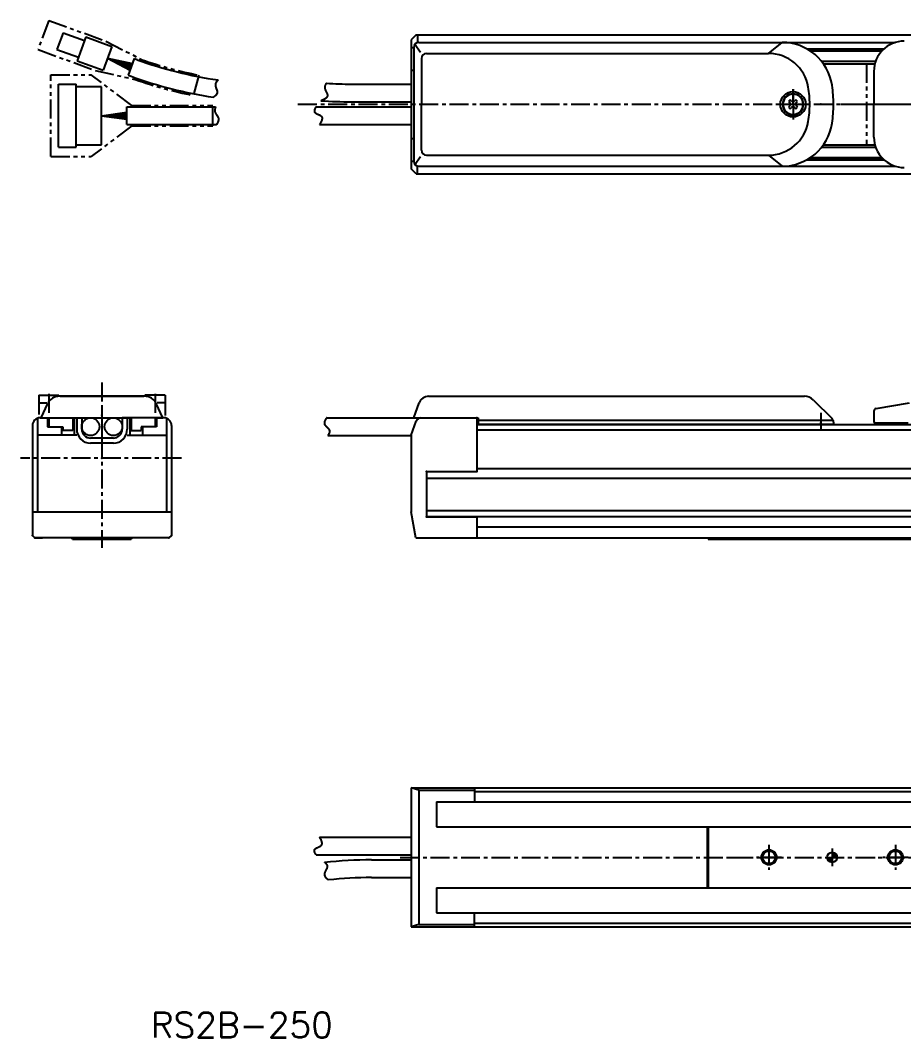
# Model space of a CAD drawing. Extents: x -716 to -36, y 103 to 505.
# Drawn here: x -715.6 to -366.3, y 102.6 to 505 of the extents above; entities that cross this region are included whole.
import ezdxf

# ---------------------------------------------------------------- set-up
doc = ezdxf.new("R2010")
doc.units = 0
doc.linetypes.add('CENTER', pattern=[12, 7.5, -1.5, 1.5, -1.5])
doc.linetypes.add('PHANTOM', pattern=[15, 7.5, -1.5, 1.5, -1.5, 1.5, -1.5])
doc.layers.get('0').update_dxf_attribs({"linetype": 'CONTINUOUS'})
doc.layers.add('CENTER', color=1, linetype='CENTER')
doc.styles.get("Standard").update_dxf_attribs({"font": 'txt', "bigfont": 'EXTFONT'})

# ---------------------------------------------------------------- blocks, each defined once
blk = doc.blocks.new('*X9')
at = {"color": 0, "linetype": 'CENTER'}
for p, q in [((-396.51, 173.81), (-396.36, 173.96)), ((-396.45, 173.43), (-395.91, 173.96)), ((-396.33, 173.1), (-395.47, 173.96)), ((-396.16, 172.82), (-395.02, 173.96)), ((-395.96, 172.58), (-394.57, 173.96)), ((-395.72, 172.37), (-394.52, 173.57)), ((-395.45, 172.19), (-394.52, 173.12)), ((-394.52, 175.81), (-394.37, 175.96)), ((-394.52, 175.36), (-393.99, 175.89)), ((-394.52, 174.91), (-393.66, 175.77)), ((-394.52, 174.46), (-393.38, 175.6)), ((-394.52, 174.02), (-393.13, 175.4)), ((-394.13, 173.96), (-392.92, 175.17)), ((-393.68, 173.96), (-392.75, 174.89)), ((-393.23, 173.96), (-392.62, 174.58)), ((-392.78, 173.96), (-392.53, 174.21)), ((-395.13, 172.06), (-394.52, 172.68)), ((-394.77, 171.98), (-394.52, 172.23))]:
    blk.add_line(p, q, dxfattribs=at)

msp = doc.modelspace()

# ---------------------------------------------------------------- linework, layer by layer
at = {"color": 3, "linetype": 'PHANTOM'}
for p, q in [((-704.37, 504.99), (-708.58, 493.41)), ((-704.37, 504.99), (-681.82, 496.78)), ((-681.82, 496.78), (-667.47, 489.43)), ((-708.58, 493.41), (-686.03, 485.21)), ((-381.02, 487.79), (-381.02, 455.79)), ((-703.52, 451.13), (-703.52, 483.45)), ((-703.52, 483.45), (-687.52, 483.45)), ((-671.52, 471.25), (-687.52, 483.45)), ((-686.03, 485.21), (-670.31, 481.61)), ((-644.99, 483.34), (-647.17, 475.31)), ((-671.52, 471.25), (-639.52, 471.25)), ((-639.52, 463.33), (-639.52, 471.25)), ((-671.52, 463.33), (-687.52, 451.13)), ((-671.52, 463.33), (-639.52, 463.33)), ((-703.52, 451.13), (-687.52, 451.13))]:
    msp.add_line(p, q, dxfattribs=at)
at = {"color": 7, "linetype": 'CONTINUOUS'}
for p, q in [((-698.7, 500.1), (-701.1, 493.52)), ((-698.7, 500.1), (-690.25, 497.02)), ((-559.02, 499.29), (-561.02, 497.29)), ((-559.02, 499.29), (-528.02, 499.29)), ((-558.54, 499.29), (-558.54, 496.49)), ((-531.02, 499.29), (-54.02, 499.29)), ((-689.73, 498.43), (-693.15, 489.03)), ((-689.73, 498.43), (-679.4, 494.67)), ((-561.02, 497.29), (-561.02, 446.29)), ((-559.53, 495.59), (-557.29, 492.37)), ((-558.02, 496.29), (-414.36, 496.29)), ((-543.02, 496.29), (-369.45, 496.29)), ((-419.77, 491.9), (-414.36, 496.29)), ((-701.1, 493.52), (-692.64, 490.44)), ((-679.4, 494.67), (-682.82, 485.27)), ((-561.02, 494.29), (-560.06, 494.29)), ((-560.02, 494.29), (-560.02, 449.29)), ((-554.92, 491.9), (-419.77, 491.9)), ((-404.41, 493.69), (-374.06, 493.69)), ((-403.75, 493.29), (-374.49, 493.29)), ((-403.09, 492.88), (-374.88, 492.88)), ((-693.15, 489.03), (-682.82, 485.27)), ((-681.11, 489.97), (-671.35, 487.54)), ((-681.11, 489.97), (-671.71, 486.55)), ((-681.11, 489.97), (-671.47, 487.21)), ((-681.11, 489.97), (-671.59, 486.88)), ((-681.11, 489.97), (-671.23, 487.87)), ((-681.11, 489.97), (-672.19, 485.23)), ((-681.11, 489.97), (-671.83, 486.22)), ((-681.11, 489.97), (-672.07, 485.56)), ((-681.11, 489.97), (-671.95, 485.89)), ((-681.11, 489.97), (-671.71, 486.55)), ((-670.51, 489.84), (-672.91, 483.26)), ((-670.51, 489.84), (-669.41, 489.44)), ((-556.92, 489.9), (-556.92, 471.79)), ((-398.47, 488.79), (-377.33, 488.79)), ((-397.64, 487.79), (-377.64, 487.79)), ((-672.91, 483.26), (-671.81, 482.86)), ((-561.02, 485.29), (-560.16, 485.29)), ((-378.02, 484.79), (-378.02, 471.79)), ((-700.52, 479.79), (-693.52, 479.79)), ((-700.52, 454.79), (-700.52, 479.79)), ((-693.52, 454.79), (-693.52, 479.79)), ((-584.69, 479.79), (-561.02, 479.79)), ((-693.52, 478.79), (-683.52, 478.79)), ((-683.52, 455.79), (-683.52, 478.75)), ((-673.52, 470.79), (-638.4, 470.79)), ((-673.52, 463.79), (-673.52, 470.79)), ((-598.63, 470.79), (-561.02, 470.79)), ((-584.69, 472.79), (-561.02, 472.79)), ((-556.92, 453.67), (-556.92, 471.79)), ((-411.18, 473.6), (-411.83, 472.95)), ((-411.83, 472.95), (-411.33, 472.45)), ((-411.33, 471.12), (-411.83, 470.63)), ((-410.68, 473.1), (-411.18, 473.6)), ((-408.86, 473.6), (-409.35, 473.1)), ((-408.21, 472.95), (-408.86, 473.6)), ((-408.7, 472.45), (-408.21, 472.95)), ((-408.21, 470.63), (-408.7, 471.12)), ((-378.02, 458.79), (-378.02, 471.79)), ((-683.52, 467.29), (-673.52, 468.69)), ((-683.52, 467.29), (-673.52, 468.34)), ((-683.52, 467.29), (-673.52, 467.99)), ((-683.52, 467.29), (-673.52, 467.64)), ((-683.52, 467.29), (-673.52, 466.94)), ((-683.52, 467.29), (-673.52, 466.59)), ((-683.52, 467.29), (-673.52, 466.24)), ((-683.52, 467.29), (-673.52, 465.88)), ((-683.52, 467.29), (-673.52, 467.29)), ((-683.52, 467.29), (-673.52, 467.29)), ((-411.83, 470.63), (-411.18, 469.98)), ((-411.18, 469.98), (-410.68, 470.47)), ((-409.35, 470.47), (-408.86, 469.98)), ((-408.86, 469.98), (-408.21, 470.63)), ((-673.52, 463.79), (-637.98, 463.79)), ((-597.28, 463.79), (-561.02, 463.79)), ((-700.52, 454.79), (-693.52, 454.79)), ((-693.52, 455.79), (-683.52, 455.79)), ((-561.02, 458.29), (-560.16, 458.29)), ((-398.84, 454.79), (-377.33, 454.79)), ((-397.67, 455.79), (-377.64, 455.79)), ((-559.53, 447.98), (-557.29, 451.2)), ((-554.92, 451.67), (-419.77, 451.67)), ((-419.77, 451.67), (-414.36, 447.29)), ((-402.95, 450.69), (-374.88, 450.69)), ((-561.02, 449.29), (-560.06, 449.29)), ((-558.54, 444.29), (-558.54, 447.09)), ((-558.02, 447.29), (-414.36, 447.29)), ((-543.02, 447.29), (-369.45, 447.29)), ((-404.49, 449.88), (-374.06, 449.88)), ((-403.53, 450.29), (-374.49, 450.29)), ((-559.02, 444.29), (-561.02, 446.29)), ((-559.02, 444.29), (-528.02, 444.29)), ((-531.02, 444.29), (-54.02, 444.29)), ((-708.3, 356.79), (-708.3, 353.7)), ((-708.3, 356.79), (-700.3, 356.79)), ((-700.3, 356.79), (-700.3, 356.37)), ((-666.37, 356.29), (-700.23, 356.29)), ((-699.8, 356.33), (-666.8, 356.33)), ((-699.8, 356.33), (-699.8, 356.24)), ((-666.8, 356.33), (-666.8, 356.3)), ((-658.3, 356.79), (-666.3, 356.79)), ((-666.3, 356.79), (-666.3, 356.37)), ((-658.3, 356.79), (-658.3, 353.75)), ((-554.12, 356.29), (-405.49, 356.29)), ((-401.95, 354.82), (-394.6, 347.47)), ((-708.3, 353.7), (-705.14, 353.7)), ((-708.3, 353.7), (-708.3, 349.06)), ((-707.38, 347.79), (-704.77, 353.4)), ((-659.22, 347.79), (-661.84, 353.4)), ((-658.3, 353.7), (-661.49, 353.7)), ((-658.3, 353.7), (-658.3, 348.75)), ((-560.02, 347.79), (-557.88, 353.66)), ((-378.02, 350.44), (-378.02, 346.29)), ((-377.19, 351.42), (-364.02, 353.75)), ((-708.8, 347.62), (-708.8, 310.63)), ((-707.8, 347.79), (-691.3, 347.79)), ((-707.38, 347.79), (-704.3, 347.79)), ((-704.8, 347.79), (-704.8, 344.29)), ((-704.3, 347.79), (-704.3, 344.29)), ((-694.8, 347.79), (-694.8, 342.79)), ((-694.8, 347.79), (-671.8, 347.79)), ((-694.3, 347.79), (-694.3, 340.99)), ((-693.3, 347.79), (-693.3, 343.29)), ((-691.3, 347.79), (-691.3, 343.29)), ((-675.3, 347.79), (-675.3, 343.29)), ((-658.8, 347.79), (-675.3, 347.79)), ((-673.3, 347.79), (-673.3, 343.29)), ((-672.3, 347.79), (-672.3, 340.99)), ((-671.8, 347.79), (-671.8, 342.79)), ((-662.3, 347.79), (-662.3, 344.29)), ((-662.3, 347.79), (-659.22, 347.79)), ((-661.8, 347.79), (-661.8, 344.29)), ((-657.8, 347.62), (-657.8, 310.63)), ((-594.44, 347.79), (-557.4, 347.79)), ((-561.02, 340.99), (-559.02, 346.47)), ((-560.02, 347.79), (-534.52, 347.79)), ((-557.14, 347.79), (-535.02, 347.79)), ((-535.02, 347.79), (-535.02, 326.59)), ((-534.93, 346.89), (-439.2, 346.89)), ((-534.52, 347.79), (-534.52, 345.29)), ((-534.52, 346.89), (-394.2, 346.89)), ((-394.02, 346.06), (-394.02, 345.29)), ((-710.8, 344.79), (-710.8, 303.36)), ((-704.8, 344.29), (-699.3, 344.29)), ((-704.3, 344.29), (-698.8, 344.29)), ((-699.3, 344.29), (-699.3, 340.99)), ((-698.8, 344.29), (-698.8, 342.79)), ((-694.8, 342.79), (-698.8, 342.79)), ((-671.8, 342.79), (-667.8, 342.79)), ((-667.8, 344.29), (-667.8, 342.79)), ((-662.3, 344.29), (-667.8, 344.29)), ((-661.8, 344.29), (-667.3, 344.29)), ((-667.3, 344.29), (-667.3, 340.99)), ((-655.8, 344.79), (-655.8, 301.29)), ((-534.93, 345.09), (-54.02, 345.09)), ((-534.93, 343.09), (-65.02, 343.09)), ((-534.52, 345.29), (-394.02, 345.29)), ((-377.52, 345.79), (-364.52, 345.79)), ((-693.3, 340.99), (-708.8, 340.99)), ((-694.3, 340.99), (-699.3, 340.99)), ((-678.8, 339.79), (-687.8, 339.79)), ((-673.3, 340.99), (-657.8, 340.99)), ((-672.3, 340.99), (-667.3, 340.99)), ((-593.98, 340.79), (-561.02, 340.79)), ((-561.02, 340.99), (-561.02, 310.63)), ((-678.8, 337.79), (-687.8, 337.79)), ((-555.02, 326.59), (-535.02, 326.59)), ((-555.02, 326.59), (-555.02, 308.59)), ((-534.93, 327.79), (-65.02, 327.79)), ((-554.61, 323.96), (-44.52, 323.96)), ((-710.8, 310.63), (-655.8, 310.63)), ((-559.19, 300.29), (-561.02, 310.63)), ((-554.61, 311.12), (-44.52, 311.12)), ((-710.8, 308.59), (-710.8, 301.29)), ((-555.02, 308.59), (-535.02, 308.59)), ((-554.61, 308.79), (-44.52, 308.79)), ((-535.02, 308.59), (-535.02, 300.29)), ((-534.93, 304.62), (-65.02, 304.62)), ((-710.8, 301.29), (-709.8, 300.29)), ((-710.8, 301.29), (-709.8, 300.29)), ((-656.8, 300.29), (-709.8, 300.29)), ((-709.8, 300.29), (-706.8, 300.29)), ((-695.3, 300.29), (-671.3, 300.29)), ((-694.9, 299.79), (-695.3, 300.19)), ((-694.9, 299.79), (-671.7, 299.79)), ((-671.3, 300.19), (-671.7, 299.79)), ((-655.8, 301.29), (-656.8, 300.29)), ((-559.19, 300.29), (-535.02, 300.29)), ((-534.93, 300.29), (-65.02, 300.29)), ((-443.52, 300.29), (-443.52, 299.79)), ((-443.52, 299.79), (-257.93, 299.79)), ((-561.02, 201.46), (-561.02, 146.46)), ((-561.02, 201.46), (-41.02, 201.46)), ((-558.02, 200.46), (-561.02, 201.46)), ((-536.02, 201.46), (-536.02, 195.96)), ((-558.02, 200.46), (-558.02, 147.46)), ((-558.02, 200.46), (-536.02, 200.46)), ((-536.02, 199.96), (-65.02, 199.96)), ((-551.02, 195.96), (-551.02, 185.96)), ((-551.02, 195.96), (-45.52, 195.96)), ((-551.02, 185.96), (-45.52, 185.96)), ((-444.02, 185.96), (-444.02, 161.96)), ((-443.52, 185.96), (-443.52, 161.96)), ((-597.28, 181.96), (-561.02, 181.96)), ((-598.63, 174.96), (-561.02, 174.96)), ((-576.69, 172.96), (-561.02, 172.96)), ((-576.69, 165.96), (-561.02, 165.96)), ((-551.02, 161.96), (-45.52, 161.96)), ((-551.02, 161.96), (-551.02, 151.96)), ((-551.02, 151.96), (-45.52, 151.96)), ((-536.02, 146.46), (-536.02, 151.96)), ((-558.02, 147.46), (-561.02, 146.46)), ((-561.02, 146.46), (-41.02, 146.46)), ((-558.02, 147.46), (-536.02, 147.46)), ((-536.02, 147.96), (-65.02, 147.96))]:
    msp.add_line(p, q, dxfattribs=at)
at = {"color": 7, "linetype": 'CENTER'}
msp.add_line((-394.52, 177.45), (-394.52, 170.46), dxfattribs=at)
at = {"color": 7, "linetype": 'CONTINUOUS'}
for points in [[(-637.41, 481.41, 0), (-637.44, 481.38, 0), (-637.47, 481.35, 0), (-637.49, 481.32, 0), (-637.52, 481.29, 0), (-637.55, 481.26, 0), (-637.58, 481.23, 0), (-637.61, 481.2, 0), (-637.63, 481.17, 0), (-637.66, 481.14, 0), (-637.69, 481.1, 0), (-637.71, 481.07, 0), (-637.74, 481.04, 0), (-637.77, 481.01, 0), (-637.79, 480.97, 0), (-637.82, 480.94, 0), (-637.85, 480.91, 0), (-637.87, 480.87, 0), (-637.9, 480.84, 0), (-637.92, 480.81, 0), (-637.95, 480.77, 0), (-637.97, 480.74, 0), (-638, 480.7, 0), (-638.02, 480.67, 0), (-638.04, 480.63, 0), (-638.07, 480.6, 0), (-638.09, 480.56, 0), (-638.11, 480.52, 0), (-638.13, 480.49, 0), (-638.15, 480.45, 0), (-638.17, 480.42, 0), (-638.19, 480.38, 0), (-638.21, 480.34, 0), (-638.23, 480.31, 0), (-638.25, 480.27, 0), (-638.27, 480.23, 0), (-638.28, 480.19, 0), (-638.3, 480.16, 0), (-638.32, 480.12, 0), (-638.33, 480.08, 0), (-638.35, 480.04, 0), (-638.36, 480, 0), (-638.37, 479.97, 0), (-638.38, 479.93, 0), (-638.4, 479.89, 0), (-638.41, 479.85, 0), (-638.42, 479.81, 0), (-638.43, 479.77, 0), (-638.44, 479.74, 0), (-638.44, 479.7, 0), (-638.45, 479.66, 0), (-638.46, 479.62, 0), (-638.46, 479.58, 0), (-638.47, 479.54, 0), (-638.47, 479.5, 0), (-638.47, 479.46, 0), (-638.47, 479.42, 0), (-638.47, 479.38, 0), (-638.47, 479.35, 0), (-638.47, 479.31, 0), (-638.47, 479.27, 0), (-638.47, 479.23, 0), (-638.46, 479.19, 0), (-638.46, 479.15, 0), (-638.45, 479.11, 0), (-638.45, 479.07, 0), (-638.44, 479.03, 0), (-638.43, 478.99, 0), (-638.42, 478.95, 0), (-638.41, 478.91, 0), (-638.4, 478.87, 0), (-638.39, 478.83, 0), (-638.38, 478.79, 0), (-638.37, 478.75, 0), (-638.36, 478.71, 0), (-638.35, 478.68, 0), (-638.34, 478.64, 0), (-638.32, 478.6, 0), (-638.31, 478.56, 0), (-638.3, 478.52, 0), (-638.28, 478.48, 0), (-638.27, 478.44, 0), (-638.25, 478.4, 0), (-638.24, 478.36, 0), (-638.22, 478.32, 0), (-638.21, 478.28, 0), (-638.19, 478.24, 0), (-638.17, 478.2, 0), (-638.16, 478.16, 0), (-638.14, 478.12, 0), (-638.13, 478.08, 0), (-638.11, 478.04, 0), (-638.09, 478, 0), (-638.08, 477.96, 0), (-638.06, 477.92, 0), (-638.04, 477.88, 0), (-638.03, 477.85, 0), (-638.01, 477.81, 0), (-638, 477.77, 0), (-637.98, 477.73, 0), (-637.97, 477.69, 0), (-637.95, 477.65, 0), (-637.93, 477.61, 0), (-637.92, 477.57, 0), (-637.9, 477.53, 0), (-637.89, 477.49, 0), (-637.88, 477.45, 0), (-637.86, 477.41, 0), (-637.85, 477.37, 0), (-637.84, 477.34, 0), (-637.83, 477.3, 0), (-637.81, 477.26, 0), (-637.8, 477.22, 0), (-637.79, 477.18, 0), (-637.78, 477.14, 0), (-637.77, 477.1, 0), (-637.76, 477.06, 0), (-637.75, 477.03, 0), (-637.75, 476.99, 0), (-637.74, 476.95, 0), (-637.73, 476.91, 0), (-637.73, 476.87, 0), (-637.72, 476.83, 0), (-637.72, 476.8, 0), (-637.71, 476.76, 0), (-637.71, 476.72, 0), (-637.71, 476.68, 0), (-637.71, 476.64, 0), (-637.71, 476.61, 0), (-637.71, 476.57, 0), (-637.71, 476.53, 0), (-637.71, 476.49, 0), (-637.72, 476.46, 0), (-637.72, 476.42, 0), (-637.73, 476.38, 0), (-637.74, 476.35, 0), (-637.74, 476.31, 0), (-637.75, 476.27, 0), (-637.76, 476.23, 0), (-637.77, 476.2, 0), (-637.79, 476.16, 0), (-637.8, 476.12, 0), (-637.81, 476.09, 0), (-637.83, 476.05, 0), (-637.84, 476.01, 0), (-637.86, 475.98, 0), (-637.88, 475.94, 0), (-637.89, 475.91, 0), (-637.91, 475.87, 0), (-637.93, 475.84, 0), (-637.95, 475.8, 0), (-637.97, 475.77, 0), (-638, 475.73, 0), (-638.02, 475.7, 0), (-638.04, 475.66, 0), (-638.07, 475.63, 0), (-638.09, 475.6, 0), (-638.11, 475.56, 0), (-638.14, 475.53, 0), (-638.17, 475.49, 0), (-638.19, 475.46, 0), (-638.22, 475.43, 0), (-638.25, 475.4, 0), (-638.27, 475.36, 0), (-638.3, 475.33, 0), (-638.33, 475.3, 0), (-638.36, 475.27, 0), (-638.39, 475.24, 0), (-638.42, 475.21, 0), (-638.45, 475.18, 0), (-638.48, 475.15, 0), (-638.51, 475.12, 0), (-638.55, 475.09, 0), (-638.58, 475.06, 0), (-638.61, 475.03, 0), (-638.64, 475, 0), (-638.68, 474.97, 0), (-638.71, 474.94, 0), (-638.74, 474.92, 0), (-638.77, 474.89, 0), (-638.81, 474.86, 0), (-638.84, 474.84, 0), (-638.87, 474.81, 0), (-638.91, 474.78, 0), (-638.94, 474.76, 0), (-638.98, 474.73, 0), (-639.01, 474.71, 0), (-639.04, 474.69, 0), (-639.08, 474.66, 0), (-639.11, 474.64, 0), (-639.14, 474.62, 0), (-639.18, 474.59, 0)], [(-594.52, 480.09, 0), (-594.55, 480.06, 0), (-594.58, 480.02, 0), (-594.61, 479.99, 0), (-594.64, 479.96, 0), (-594.67, 479.92, 0), (-594.7, 479.89, 0), (-594.73, 479.85, 0), (-594.75, 479.81, 0), (-594.78, 479.78, 0), (-594.8, 479.74, 0), (-594.83, 479.7, 0), (-594.86, 479.66, 0), (-594.88, 479.62, 0), (-594.9, 479.58, 0), (-594.93, 479.55, 0), (-594.95, 479.5, 0), (-594.97, 479.46, 0), (-594.99, 479.42, 0), (-595.01, 479.38, 0), (-595.03, 479.34, 0), (-595.05, 479.3, 0), (-595.07, 479.26, 0), (-595.08, 479.21, 0), (-595.1, 479.17, 0), (-595.11, 479.13, 0), (-595.13, 479.08, 0), (-595.14, 479.04, 0), (-595.15, 479, 0), (-595.16, 478.95, 0), (-595.17, 478.91, 0), (-595.18, 478.87, 0), (-595.19, 478.82, 0), (-595.2, 478.78, 0), (-595.2, 478.73, 0), (-595.21, 478.69, 0), (-595.21, 478.64, 0), (-595.22, 478.6, 0), (-595.22, 478.55, 0), (-595.22, 478.51, 0), (-595.22, 478.46, 0), (-595.21, 478.42, 0), (-595.21, 478.37, 0), (-595.21, 478.33, 0), (-595.2, 478.28, 0), (-595.19, 478.24, 0), (-595.19, 478.19, 0), (-595.18, 478.15, 0), (-595.17, 478.1, 0), (-595.16, 478.06, 0), (-595.15, 478.01, 0), (-595.14, 477.97, 0), (-595.12, 477.92, 0), (-595.11, 477.88, 0), (-595.1, 477.83, 0), (-595.08, 477.79, 0), (-595.07, 477.74, 0), (-595.05, 477.7, 0), (-595.04, 477.65, 0), (-595.02, 477.61, 0), (-595, 477.56, 0), (-594.98, 477.52, 0), (-594.97, 477.47, 0), (-594.95, 477.43, 0), (-594.93, 477.38, 0), (-594.91, 477.34, 0), (-594.89, 477.29, 0), (-594.87, 477.25, 0), (-594.85, 477.2, 0), (-594.83, 477.16, 0), (-594.8, 477.12, 0), (-594.78, 477.07, 0), (-594.76, 477.03, 0), (-594.74, 476.98, 0), (-594.72, 476.94, 0), (-594.7, 476.89, 0), (-594.68, 476.85, 0), (-594.65, 476.81, 0), (-594.63, 476.76, 0), (-594.61, 476.72, 0), (-594.59, 476.68, 0), (-594.57, 476.63, 0), (-594.55, 476.59, 0), (-594.52, 476.55, 0), (-594.5, 476.5, 0), (-594.48, 476.46, 0), (-594.46, 476.42, 0), (-594.44, 476.37, 0), (-594.42, 476.33, 0), (-594.4, 476.29, 0), (-594.38, 476.25, 0), (-594.37, 476.21, 0), (-594.35, 476.16, 0), (-594.33, 476.12, 0), (-594.31, 476.08, 0), (-594.3, 476.04, 0), (-594.28, 476, 0), (-594.27, 475.96, 0), (-594.25, 475.91, 0), (-594.24, 475.87, 0), (-594.22, 475.83, 0), (-594.21, 475.79, 0), (-594.2, 475.75, 0), (-594.19, 475.71, 0), (-594.18, 475.67, 0), (-594.17, 475.63, 0), (-594.16, 475.59, 0), (-594.15, 475.55, 0), (-594.15, 475.51, 0), (-594.14, 475.48, 0), (-594.14, 475.44, 0), (-594.13, 475.4, 0), (-594.13, 475.36, 0), (-594.13, 475.32, 0), (-594.13, 475.28, 0), (-594.13, 475.25, 0), (-594.13, 475.21, 0), (-594.13, 475.17, 0), (-594.14, 475.13, 0), (-594.14, 475.1, 0), (-594.15, 475.06, 0), (-594.16, 475.02, 0), (-594.17, 474.99, 0), (-594.18, 474.95, 0), (-594.2, 474.92, 0), (-594.21, 474.88, 0), (-594.22, 474.84, 0), (-594.24, 474.81, 0), (-594.26, 474.77, 0), (-594.28, 474.74, 0), (-594.3, 474.71, 0), (-594.32, 474.67, 0), (-594.34, 474.64, 0), (-594.36, 474.6, 0), (-594.39, 474.57, 0), (-594.41, 474.54, 0), (-594.44, 474.51, 0), (-594.47, 474.47, 0), (-594.5, 474.44, 0), (-594.52, 474.41, 0), (-594.55, 474.38, 0), (-594.59, 474.35, 0), (-594.62, 474.32, 0), (-594.65, 474.29, 0), (-594.68, 474.25, 0), (-594.72, 474.23, 0), (-594.75, 474.2, 0), (-594.79, 474.17, 0), (-594.83, 474.14, 0), (-594.86, 474.11, 0), (-594.9, 474.08, 0), (-594.94, 474.05, 0), (-594.98, 474.02, 0), (-595.02, 474, 0), (-595.06, 473.97, 0), (-595.1, 473.94, 0), (-595.14, 473.92, 0), (-595.18, 473.89, 0), (-595.22, 473.86, 0), (-595.27, 473.84, 0), (-595.31, 473.81, 0), (-595.35, 473.79, 0), (-595.4, 473.76, 0), (-595.44, 473.74, 0), (-595.49, 473.72, 0), (-595.53, 473.69, 0), (-595.58, 473.67, 0), (-595.62, 473.65, 0), (-595.67, 473.62, 0), (-595.71, 473.6, 0), (-595.76, 473.58, 0), (-595.8, 473.56, 0), (-595.85, 473.54, 0), (-595.89, 473.52, 0), (-595.94, 473.5, 0), (-595.99, 473.48, 0), (-596.03, 473.46, 0), (-596.08, 473.44, 0), (-596.12, 473.42, 0), (-596.17, 473.4, 0), (-596.22, 473.39, 0), (-596.26, 473.37, 0), (-596.31, 473.35, 0), (-596.35, 473.34, 0), (-596.4, 473.32, 0), (-596.44, 473.31, 0), (-596.48, 473.29, 0), (-596.53, 473.27, 0), (-596.57, 473.26, 0), (-596.62, 473.25, 0), (-596.66, 473.23, 0), (-596.7, 473.22, 0)], [(-638.38, 470.79, 0), (-638.39, 470.75, 0), (-638.41, 470.71, 0), (-638.42, 470.68, 0), (-638.44, 470.64, 0), (-638.45, 470.6, 0), (-638.46, 470.57, 0), (-638.48, 470.53, 0), (-638.49, 470.49, 0), (-638.5, 470.45, 0), (-638.51, 470.41, 0), (-638.52, 470.38, 0), (-638.54, 470.34, 0), (-638.55, 470.3, 0), (-638.56, 470.26, 0), (-638.57, 470.22, 0), (-638.58, 470.18, 0), (-638.59, 470.14, 0), (-638.6, 470.1, 0), (-638.61, 470.06, 0), (-638.62, 470.02, 0), (-638.62, 469.99, 0), (-638.63, 469.94, 0), (-638.64, 469.91, 0), (-638.64, 469.87, 0), (-638.65, 469.83, 0), (-638.66, 469.79, 0), (-638.66, 469.75, 0), (-638.67, 469.71, 0), (-638.67, 469.67, 0), (-638.67, 469.63, 0), (-638.68, 469.59, 0), (-638.68, 469.55, 0), (-638.68, 469.51, 0), (-638.68, 469.47, 0), (-638.69, 469.43, 0), (-638.69, 469.39, 0), (-638.69, 469.35, 0), (-638.69, 469.31, 0), (-638.68, 469.27, 0), (-638.68, 469.23, 0), (-638.68, 469.19, 0), (-638.68, 469.16, 0), (-638.67, 469.12, 0), (-638.67, 469.08, 0), (-638.66, 469.04, 0), (-638.66, 469, 0), (-638.65, 468.96, 0), (-638.64, 468.93, 0), (-638.63, 468.89, 0), (-638.63, 468.85, 0), (-638.62, 468.81, 0), (-638.61, 468.78, 0), (-638.6, 468.74, 0), (-638.58, 468.7, 0), (-638.57, 468.67, 0), (-638.56, 468.63, 0), (-638.54, 468.6, 0), (-638.53, 468.56, 0), (-638.51, 468.52, 0), (-638.5, 468.49, 0), (-638.48, 468.45, 0), (-638.47, 468.42, 0), (-638.45, 468.38, 0), (-638.43, 468.35, 0), (-638.41, 468.31, 0), (-638.39, 468.28, 0), (-638.38, 468.24, 0), (-638.36, 468.21, 0), (-638.34, 468.17, 0), (-638.32, 468.14, 0), (-638.3, 468.1, 0), (-638.28, 468.07, 0), (-638.25, 468.04, 0), (-638.23, 468, 0), (-638.21, 467.97, 0), (-638.19, 467.94, 0), (-638.17, 467.9, 0), (-638.15, 467.87, 0), (-638.12, 467.83, 0), (-638.1, 467.8, 0), (-638.08, 467.77, 0), (-638.06, 467.74, 0), (-638.03, 467.7, 0), (-638.01, 467.67, 0), (-637.99, 467.63, 0), (-637.96, 467.6, 0), (-637.94, 467.57, 0), (-637.92, 467.54, 0), (-637.89, 467.5, 0), (-637.87, 467.47, 0), (-637.85, 467.44, 0), (-637.83, 467.4, 0), (-637.8, 467.37, 0), (-637.78, 467.34, 0), (-637.76, 467.3, 0), (-637.74, 467.27, 0), (-637.72, 467.24, 0), (-637.69, 467.2, 0), (-637.67, 467.17, 0), (-637.65, 467.14, 0), (-637.63, 467.1, 0), (-637.61, 467.07, 0), (-637.59, 467.04, 0), (-637.57, 467, 0), (-637.55, 466.97, 0), (-637.53, 466.93, 0), (-637.51, 466.9, 0), (-637.49, 466.87, 0), (-637.47, 466.83, 0), (-637.46, 466.8, 0), (-637.44, 466.76, 0), (-637.42, 466.73, 0), (-637.41, 466.69, 0), (-637.39, 466.66, 0), (-637.38, 466.62, 0), (-637.36, 466.59, 0), (-637.35, 466.55, 0), (-637.34, 466.52, 0), (-637.32, 466.48, 0), (-637.31, 466.44, 0), (-637.3, 466.41, 0), (-637.29, 466.37, 0), (-637.28, 466.34, 0), (-637.27, 466.3, 0), (-637.27, 466.26, 0), (-637.26, 466.23, 0), (-637.25, 466.19, 0), (-637.25, 466.15, 0), (-637.24, 466.11, 0), (-637.24, 466.08, 0), (-637.23, 466.04, 0), (-637.23, 466, 0), (-637.23, 465.96, 0), (-637.23, 465.92, 0), (-637.23, 465.89, 0), (-637.23, 465.85, 0), (-637.23, 465.81, 0), (-637.23, 465.77, 0), (-637.23, 465.73, 0), (-637.24, 465.69, 0), (-637.24, 465.65, 0), (-637.24, 465.62, 0), (-637.25, 465.58, 0), (-637.25, 465.54, 0), (-637.26, 465.5, 0), (-637.27, 465.46, 0), (-637.27, 465.42, 0), (-637.28, 465.38, 0), (-637.29, 465.34, 0), (-637.3, 465.3, 0), (-637.31, 465.26, 0), (-637.32, 465.22, 0), (-637.33, 465.18, 0), (-637.34, 465.14, 0), (-637.35, 465.11, 0), (-637.36, 465.07, 0), (-637.37, 465.03, 0), (-637.38, 464.99, 0), (-637.4, 464.95, 0), (-637.41, 464.91, 0), (-637.42, 464.87, 0), (-637.44, 464.83, 0), (-637.45, 464.8, 0), (-637.47, 464.76, 0), (-637.48, 464.72, 0), (-637.5, 464.68, 0), (-637.52, 464.64, 0), (-637.53, 464.6, 0), (-637.55, 464.57, 0), (-637.57, 464.53, 0), (-637.59, 464.49, 0), (-637.6, 464.45, 0), (-637.62, 464.42, 0), (-637.64, 464.38, 0), (-637.66, 464.34, 0), (-637.68, 464.31, 0), (-637.7, 464.27, 0), (-637.72, 464.23, 0), (-637.73, 464.2, 0), (-637.75, 464.16, 0), (-637.77, 464.13, 0), (-637.79, 464.09, 0), (-637.82, 464.06, 0), (-637.84, 464.02, 0), (-637.86, 463.99, 0), (-637.88, 463.95, 0), (-637.9, 463.92, 0), (-637.92, 463.89, 0), (-637.94, 463.85, 0), (-637.96, 463.82, 0), (-637.98, 463.79, 0)], [(-598.63, 470.79, 0), (-598.66, 470.75, 0), (-598.69, 470.71, 0), (-598.72, 470.67, 0), (-598.74, 470.63, 0), (-598.77, 470.59, 0), (-598.79, 470.55, 0), (-598.82, 470.51, 0), (-598.85, 470.47, 0), (-598.87, 470.43, 0), (-598.9, 470.38, 0), (-598.92, 470.34, 0), (-598.95, 470.3, 0), (-598.97, 470.25, 0), (-598.99, 470.21, 0), (-599.02, 470.16, 0), (-599.04, 470.12, 0), (-599.06, 470.07, 0), (-599.08, 470.02, 0), (-599.11, 469.98, 0), (-599.12, 469.93, 0), (-599.14, 469.89, 0), (-599.16, 469.84, 0), (-599.18, 469.79, 0), (-599.2, 469.75, 0), (-599.21, 469.7, 0), (-599.23, 469.65, 0), (-599.24, 469.61, 0), (-599.25, 469.56, 0), (-599.26, 469.52, 0), (-599.27, 469.47, 0), (-599.28, 469.43, 0), (-599.29, 469.38, 0), (-599.3, 469.34, 0), (-599.3, 469.29, 0), (-599.31, 469.25, 0), (-599.31, 469.21, 0), (-599.31, 469.16, 0), (-599.31, 469.12, 0), (-599.31, 469.08, 0), (-599.31, 469.04, 0), (-599.3, 469, 0), (-599.29, 468.96, 0), (-599.29, 468.92, 0), (-599.28, 468.88, 0), (-599.26, 468.85, 0), (-599.25, 468.81, 0), (-599.24, 468.77, 0), (-599.22, 468.74, 0), (-599.2, 468.7, 0), (-599.18, 468.67, 0), (-599.16, 468.64, 0), (-599.14, 468.61, 0), (-599.11, 468.58, 0), (-599.09, 468.55, 0), (-599.06, 468.52, 0), (-599.03, 468.49, 0), (-599, 468.46, 0), (-598.97, 468.43, 0), (-598.94, 468.4, 0), (-598.9, 468.37, 0), (-598.87, 468.35, 0), (-598.83, 468.32, 0), (-598.8, 468.3, 0), (-598.76, 468.27, 0), (-598.72, 468.25, 0), (-598.68, 468.22, 0), (-598.64, 468.2, 0), (-598.6, 468.17, 0), (-598.56, 468.15, 0), (-598.51, 468.13, 0), (-598.47, 468.1, 0), (-598.43, 468.08, 0), (-598.38, 468.06, 0), (-598.34, 468.04, 0), (-598.29, 468.02, 0), (-598.25, 467.99, 0), (-598.2, 467.97, 0), (-598.15, 467.95, 0), (-598.11, 467.93, 0), (-598.06, 467.91, 0), (-598.01, 467.89, 0), (-597.96, 467.87, 0), (-597.92, 467.85, 0), (-597.87, 467.83, 0), (-597.82, 467.81, 0), (-597.77, 467.79, 0), (-597.73, 467.76, 0), (-597.68, 467.74, 0), (-597.63, 467.72, 0), (-597.58, 467.7, 0), (-597.53, 467.68, 0), (-597.49, 467.66, 0), (-597.44, 467.64, 0), (-597.39, 467.61, 0), (-597.35, 467.59, 0), (-597.3, 467.57, 0), (-597.26, 467.55, 0), (-597.21, 467.53, 0), (-597.17, 467.5, 0), (-597.12, 467.48, 0), (-597.08, 467.46, 0), (-597.04, 467.43, 0), (-597, 467.41, 0), (-596.96, 467.38, 0), (-596.92, 467.36, 0), (-596.88, 467.33, 0), (-596.84, 467.31, 0), (-596.8, 467.28, 0), (-596.77, 467.25, 0), (-596.73, 467.22, 0), (-596.7, 467.2, 0), (-596.66, 467.17, 0), (-596.63, 467.14, 0), (-596.6, 467.11, 0), (-596.57, 467.08, 0), (-596.54, 467.05, 0), (-596.51, 467.01, 0), (-596.49, 466.98, 0), (-596.47, 466.95, 0), (-596.44, 466.92, 0), (-596.42, 466.88, 0), (-596.4, 466.84, 0), (-596.38, 466.81, 0), (-596.37, 466.77, 0), (-596.35, 466.73, 0), (-596.34, 466.7, 0), (-596.33, 466.66, 0), (-596.31, 466.62, 0), (-596.3, 466.58, 0), (-596.29, 466.54, 0), (-596.29, 466.5, 0), (-596.28, 466.45, 0), (-596.27, 466.41, 0), (-596.27, 466.37, 0), (-596.27, 466.33, 0), (-596.27, 466.28, 0), (-596.27, 466.24, 0), (-596.27, 466.19, 0), (-596.27, 466.15, 0), (-596.27, 466.11, 0), (-596.28, 466.06, 0), (-596.28, 466.01, 0), (-596.29, 465.97, 0), (-596.29, 465.92, 0), (-596.3, 465.88, 0), (-596.31, 465.83, 0), (-596.32, 465.78, 0), (-596.33, 465.73, 0), (-596.34, 465.69, 0), (-596.35, 465.64, 0), (-596.36, 465.59, 0), (-596.38, 465.54, 0), (-596.39, 465.5, 0), (-596.41, 465.45, 0), (-596.42, 465.4, 0), (-596.44, 465.35, 0), (-596.46, 465.3, 0), (-596.48, 465.25, 0), (-596.49, 465.21, 0), (-596.51, 465.16, 0), (-596.53, 465.11, 0), (-596.55, 465.06, 0), (-596.57, 465.01, 0), (-596.59, 464.96, 0), (-596.62, 464.92, 0), (-596.64, 464.87, 0), (-596.66, 464.82, 0), (-596.68, 464.77, 0), (-596.71, 464.73, 0), (-596.73, 464.68, 0), (-596.76, 464.63, 0), (-596.78, 464.59, 0), (-596.81, 464.54, 0), (-596.83, 464.5, 0), (-596.86, 464.45, 0), (-596.88, 464.41, 0), (-596.91, 464.36, 0), (-596.93, 464.32, 0), (-596.96, 464.27, 0), (-596.99, 464.23, 0), (-597.01, 464.19, 0), (-597.04, 464.14, 0), (-597.07, 464.1, 0), (-597.09, 464.06, 0), (-597.12, 464.02, 0), (-597.15, 463.98, 0), (-597.17, 463.94, 0), (-597.2, 463.9, 0), (-597.23, 463.86, 0), (-597.25, 463.82, 0), (-597.28, 463.79, 0)], [(-594.44, 347.79, 0), (-594.46, 347.75, 0), (-594.49, 347.72, 0), (-594.52, 347.69, 0), (-594.54, 347.65, 0), (-594.57, 347.62, 0), (-594.59, 347.58, 0), (-594.62, 347.55, 0), (-594.64, 347.51, 0), (-594.67, 347.48, 0), (-594.69, 347.44, 0), (-594.72, 347.4, 0), (-594.74, 347.37, 0), (-594.77, 347.33, 0), (-594.79, 347.29, 0), (-594.82, 347.25, 0), (-594.84, 347.21, 0), (-594.86, 347.18, 0), (-594.89, 347.14, 0), (-594.91, 347.1, 0), (-594.93, 347.06, 0), (-594.96, 347.02, 0), (-594.98, 346.98, 0), (-595, 346.94, 0), (-595.02, 346.9, 0), (-595.04, 346.86, 0), (-595.06, 346.82, 0), (-595.08, 346.78, 0), (-595.1, 346.74, 0), (-595.12, 346.7, 0), (-595.14, 346.66, 0), (-595.15, 346.62, 0), (-595.17, 346.57, 0), (-595.19, 346.53, 0), (-595.2, 346.49, 0), (-595.22, 346.45, 0), (-595.23, 346.41, 0), (-595.25, 346.37, 0), (-595.26, 346.33, 0), (-595.27, 346.29, 0), (-595.28, 346.25, 0), (-595.29, 346.2, 0), (-595.3, 346.16, 0), (-595.31, 346.12, 0), (-595.32, 346.08, 0), (-595.33, 346.04, 0), (-595.34, 346, 0), (-595.34, 345.96, 0), (-595.35, 345.92, 0), (-595.35, 345.88, 0), (-595.35, 345.84, 0), (-595.36, 345.8, 0), (-595.36, 345.76, 0), (-595.36, 345.72, 0), (-595.36, 345.68, 0), (-595.36, 345.64, 0), (-595.35, 345.6, 0), (-595.35, 345.56, 0), (-595.34, 345.53, 0), (-595.34, 345.49, 0), (-595.33, 345.45, 0), (-595.32, 345.41, 0), (-595.31, 345.38, 0), (-595.3, 345.34, 0), (-595.29, 345.3, 0), (-595.28, 345.27, 0), (-595.26, 345.23, 0), (-595.25, 345.2, 0), (-595.23, 345.16, 0), (-595.22, 345.12, 0), (-595.2, 345.09, 0), (-595.18, 345.06, 0), (-595.16, 345.02, 0), (-595.14, 344.99, 0), (-595.11, 344.95, 0), (-595.09, 344.92, 0), (-595.07, 344.89, 0), (-595.05, 344.85, 0), (-595.02, 344.82, 0), (-595, 344.79, 0), (-594.97, 344.75, 0), (-594.94, 344.72, 0), (-594.92, 344.69, 0), (-594.89, 344.66, 0), (-594.86, 344.63, 0), (-594.83, 344.59, 0), (-594.8, 344.56, 0), (-594.77, 344.53, 0), (-594.74, 344.5, 0), (-594.71, 344.47, 0), (-594.68, 344.44, 0), (-594.65, 344.4, 0), (-594.62, 344.37, 0), (-594.59, 344.34, 0), (-594.55, 344.31, 0), (-594.52, 344.28, 0), (-594.49, 344.25, 0), (-594.46, 344.22, 0), (-594.42, 344.19, 0), (-594.39, 344.16, 0), (-594.36, 344.13, 0), (-594.33, 344.1, 0), (-594.29, 344.06, 0), (-594.26, 344.03, 0), (-594.23, 344, 0), (-594.2, 343.97, 0), (-594.16, 343.94, 0), (-594.13, 343.91, 0), (-594.1, 343.88, 0), (-594.07, 343.85, 0), (-594.03, 343.82, 0), (-594, 343.78, 0), (-593.97, 343.75, 0), (-593.94, 343.72, 0), (-593.91, 343.69, 0), (-593.88, 343.66, 0), (-593.85, 343.63, 0), (-593.82, 343.59, 0), (-593.79, 343.56, 0), (-593.77, 343.53, 0), (-593.74, 343.5, 0), (-593.71, 343.46, 0), (-593.69, 343.43, 0), (-593.66, 343.4, 0), (-593.63, 343.36, 0), (-593.61, 343.33, 0), (-593.59, 343.3, 0), (-593.56, 343.26, 0), (-593.54, 343.23, 0), (-593.52, 343.19, 0), (-593.5, 343.16, 0), (-593.48, 343.12, 0), (-593.46, 343.09, 0), (-593.45, 343.05, 0), (-593.43, 343.02, 0), (-593.41, 342.98, 0), (-593.4, 342.95, 0), (-593.38, 342.91, 0), (-593.37, 342.87, 0), (-593.36, 342.83, 0), (-593.35, 342.8, 0), (-593.34, 342.76, 0), (-593.33, 342.72, 0), (-593.33, 342.68, 0), (-593.32, 342.64, 0), (-593.32, 342.6, 0), (-593.31, 342.56, 0), (-593.31, 342.52, 0), (-593.31, 342.49, 0), (-593.31, 342.44, 0), (-593.31, 342.4, 0), (-593.31, 342.36, 0), (-593.32, 342.32, 0), (-593.32, 342.28, 0), (-593.33, 342.24, 0), (-593.33, 342.2, 0), (-593.34, 342.16, 0), (-593.35, 342.12, 0), (-593.36, 342.07, 0), (-593.37, 342.03, 0), (-593.37, 341.99, 0), (-593.39, 341.95, 0), (-593.4, 341.91, 0), (-593.41, 341.87, 0), (-593.42, 341.82, 0), (-593.44, 341.78, 0), (-593.45, 341.74, 0), (-593.47, 341.7, 0), (-593.48, 341.66, 0), (-593.5, 341.62, 0), (-593.52, 341.58, 0), (-593.54, 341.54, 0), (-593.55, 341.5, 0), (-593.57, 341.46, 0), (-593.59, 341.42, 0), (-593.61, 341.38, 0), (-593.63, 341.34, 0), (-593.65, 341.3, 0), (-593.67, 341.26, 0), (-593.7, 341.22, 0), (-593.72, 341.18, 0), (-593.74, 341.14, 0), (-593.76, 341.11, 0), (-593.79, 341.07, 0), (-593.81, 341.03, 0), (-593.83, 341, 0), (-593.86, 340.96, 0), (-593.88, 340.92, 0), (-593.9, 340.89, 0), (-593.93, 340.86, 0), (-593.95, 340.82, 0), (-593.98, 340.79, 0)], [(-598.63, 174.96, 0), (-598.66, 175, 0), (-598.69, 175.04, 0), (-598.72, 175.08, 0), (-598.74, 175.12, 0), (-598.77, 175.16, 0), (-598.79, 175.2, 0), (-598.82, 175.24, 0), (-598.85, 175.28, 0), (-598.87, 175.32, 0), (-598.9, 175.37, 0), (-598.92, 175.41, 0), (-598.95, 175.45, 0), (-598.97, 175.5, 0), (-598.99, 175.54, 0), (-599.02, 175.59, 0), (-599.04, 175.63, 0), (-599.06, 175.68, 0), (-599.08, 175.73, 0), (-599.11, 175.77, 0), (-599.12, 175.82, 0), (-599.14, 175.86, 0), (-599.16, 175.91, 0), (-599.18, 175.96, 0), (-599.2, 176, 0), (-599.21, 176.05, 0), (-599.23, 176.09, 0), (-599.24, 176.14, 0), (-599.25, 176.19, 0), (-599.26, 176.23, 0), (-599.27, 176.28, 0), (-599.28, 176.32, 0), (-599.29, 176.37, 0), (-599.3, 176.41, 0), (-599.3, 176.46, 0), (-599.31, 176.5, 0), (-599.31, 176.54, 0), (-599.31, 176.59, 0), (-599.31, 176.63, 0), (-599.31, 176.67, 0), (-599.31, 176.71, 0), (-599.3, 176.75, 0), (-599.29, 176.79, 0), (-599.29, 176.83, 0), (-599.28, 176.87, 0), (-599.26, 176.9, 0), (-599.25, 176.94, 0), (-599.24, 176.98, 0), (-599.22, 177.01, 0), (-599.2, 177.04, 0), (-599.18, 177.08, 0), (-599.16, 177.11, 0), (-599.14, 177.14, 0), (-599.11, 177.17, 0), (-599.09, 177.2, 0), (-599.06, 177.23, 0), (-599.03, 177.26, 0), (-599, 177.29, 0), (-598.97, 177.32, 0), (-598.94, 177.35, 0), (-598.9, 177.38, 0), (-598.87, 177.4, 0), (-598.83, 177.43, 0), (-598.8, 177.45, 0), (-598.76, 177.48, 0), (-598.72, 177.5, 0), (-598.68, 177.53, 0), (-598.64, 177.55, 0), (-598.6, 177.58, 0), (-598.56, 177.6, 0), (-598.51, 177.62, 0), (-598.47, 177.65, 0), (-598.43, 177.67, 0), (-598.38, 177.69, 0), (-598.34, 177.71, 0), (-598.29, 177.73, 0), (-598.25, 177.75, 0), (-598.2, 177.78, 0), (-598.15, 177.8, 0), (-598.11, 177.82, 0), (-598.06, 177.84, 0), (-598.01, 177.86, 0), (-597.96, 177.88, 0), (-597.92, 177.9, 0), (-597.87, 177.92, 0), (-597.82, 177.94, 0), (-597.77, 177.96, 0), (-597.73, 177.99, 0), (-597.68, 178.01, 0), (-597.63, 178.03, 0), (-597.58, 178.05, 0), (-597.53, 178.07, 0), (-597.49, 178.09, 0), (-597.44, 178.11, 0), (-597.39, 178.13, 0), (-597.35, 178.16, 0), (-597.3, 178.18, 0), (-597.26, 178.2, 0), (-597.21, 178.22, 0), (-597.17, 178.25, 0), (-597.12, 178.27, 0), (-597.08, 178.29, 0), (-597.04, 178.32, 0), (-597, 178.34, 0), (-596.96, 178.37, 0), (-596.92, 178.39, 0), (-596.88, 178.42, 0), (-596.84, 178.44, 0), (-596.8, 178.47, 0), (-596.77, 178.5, 0), (-596.73, 178.53, 0), (-596.7, 178.55, 0), (-596.66, 178.58, 0), (-596.63, 178.61, 0), (-596.6, 178.64, 0), (-596.57, 178.67, 0), (-596.54, 178.7, 0), (-596.51, 178.74, 0), (-596.49, 178.77, 0), (-596.47, 178.8, 0), (-596.44, 178.84, 0), (-596.42, 178.87, 0), (-596.4, 178.91, 0), (-596.38, 178.94, 0), (-596.37, 178.98, 0), (-596.35, 179.02, 0), (-596.34, 179.05, 0), (-596.33, 179.09, 0), (-596.31, 179.13, 0), (-596.3, 179.17, 0), (-596.29, 179.21, 0), (-596.29, 179.25, 0), (-596.28, 179.29, 0), (-596.27, 179.34, 0), (-596.27, 179.38, 0), (-596.27, 179.42, 0), (-596.27, 179.47, 0), (-596.27, 179.51, 0), (-596.27, 179.56, 0), (-596.27, 179.6, 0), (-596.27, 179.64, 0), (-596.28, 179.69, 0), (-596.28, 179.74, 0), (-596.29, 179.78, 0), (-596.29, 179.83, 0), (-596.3, 179.88, 0), (-596.31, 179.92, 0), (-596.32, 179.97, 0), (-596.33, 180.02, 0), (-596.34, 180.06, 0), (-596.35, 180.11, 0), (-596.36, 180.16, 0), (-596.38, 180.21, 0), (-596.39, 180.25, 0), (-596.41, 180.3, 0), (-596.42, 180.35, 0), (-596.44, 180.4, 0), (-596.46, 180.45, 0), (-596.48, 180.5, 0), (-596.49, 180.54, 0), (-596.51, 180.59, 0), (-596.53, 180.64, 0), (-596.55, 180.69, 0), (-596.57, 180.74, 0), (-596.59, 180.78, 0), (-596.62, 180.83, 0), (-596.64, 180.88, 0), (-596.66, 180.93, 0), (-596.68, 180.97, 0), (-596.71, 181.02, 0), (-596.73, 181.07, 0), (-596.76, 181.11, 0), (-596.78, 181.16, 0), (-596.81, 181.21, 0), (-596.83, 181.25, 0), (-596.86, 181.3, 0), (-596.88, 181.34, 0), (-596.91, 181.39, 0), (-596.93, 181.43, 0), (-596.96, 181.47, 0), (-596.99, 181.52, 0), (-597.01, 181.56, 0), (-597.04, 181.6, 0), (-597.07, 181.65, 0), (-597.09, 181.69, 0), (-597.12, 181.73, 0), (-597.15, 181.77, 0), (-597.17, 181.81, 0), (-597.2, 181.85, 0), (-597.23, 181.89, 0), (-597.25, 181.93, 0), (-597.28, 181.96, 0)], [(-593.79, 165.05, 0), (-593.82, 165.07, 0), (-593.86, 165.09, 0), (-593.89, 165.12, 0), (-593.92, 165.15, 0), (-593.96, 165.17, 0), (-593.99, 165.2, 0), (-594.02, 165.22, 0), (-594.06, 165.25, 0), (-594.09, 165.28, 0), (-594.12, 165.31, 0), (-594.16, 165.34, 0), (-594.19, 165.36, 0), (-594.22, 165.39, 0), (-594.26, 165.42, 0), (-594.29, 165.45, 0), (-594.32, 165.48, 0), (-594.35, 165.51, 0), (-594.38, 165.55, 0), (-594.41, 165.58, 0), (-594.45, 165.61, 0), (-594.47, 165.64, 0), (-594.51, 165.68, 0), (-594.53, 165.71, 0), (-594.57, 165.74, 0), (-594.59, 165.78, 0), (-594.62, 165.81, 0), (-594.65, 165.84, 0), (-594.68, 165.88, 0), (-594.71, 165.91, 0), (-594.73, 165.95, 0), (-594.76, 165.98, 0), (-594.78, 166.02, 0), (-594.81, 166.06, 0), (-594.83, 166.09, 0), (-594.86, 166.13, 0), (-594.88, 166.16, 0), (-594.9, 166.2, 0), (-594.92, 166.24, 0), (-594.95, 166.28, 0), (-594.97, 166.31, 0), (-594.99, 166.35, 0), (-595, 166.39, 0), (-595.02, 166.43, 0), (-595.04, 166.47, 0), (-595.06, 166.5, 0), (-595.08, 166.54, 0), (-595.09, 166.58, 0), (-595.11, 166.62, 0), (-595.12, 166.66, 0), (-595.13, 166.7, 0), (-595.14, 166.74, 0), (-595.15, 166.78, 0), (-595.17, 166.82, 0), (-595.17, 166.86, 0), (-595.18, 166.9, 0), (-595.19, 166.94, 0), (-595.2, 166.98, 0), (-595.2, 167.02, 0), (-595.21, 167.06, 0), (-595.21, 167.1, 0), (-595.21, 167.14, 0), (-595.22, 167.18, 0), (-595.22, 167.22, 0), (-595.22, 167.26, 0), (-595.21, 167.3, 0), (-595.21, 167.34, 0), (-595.21, 167.38, 0), (-595.2, 167.42, 0), (-595.2, 167.46, 0), (-595.19, 167.5, 0), (-595.18, 167.54, 0), (-595.17, 167.58, 0), (-595.17, 167.62, 0), (-595.16, 167.66, 0), (-595.15, 167.7, 0), (-595.13, 167.75, 0), (-595.12, 167.78, 0), (-595.11, 167.83, 0), (-595.1, 167.87, 0), (-595.08, 167.91, 0), (-595.07, 167.95, 0), (-595.05, 167.99, 0), (-595.04, 168.03, 0), (-595.02, 168.07, 0), (-595, 168.11, 0), (-594.99, 168.15, 0), (-594.97, 168.19, 0), (-594.95, 168.23, 0), (-594.93, 168.27, 0), (-594.91, 168.31, 0), (-594.9, 168.35, 0), (-594.88, 168.4, 0), (-594.86, 168.44, 0), (-594.84, 168.48, 0), (-594.82, 168.52, 0), (-594.8, 168.56, 0), (-594.78, 168.6, 0), (-594.76, 168.64, 0), (-594.74, 168.68, 0), (-594.71, 168.72, 0), (-594.69, 168.76, 0), (-594.67, 168.8, 0), (-594.65, 168.84, 0), (-594.63, 168.88, 0), (-594.61, 168.92, 0), (-594.59, 168.96, 0), (-594.57, 169, 0), (-594.55, 169.04, 0), (-594.53, 169.08, 0), (-594.51, 169.12, 0), (-594.49, 169.16, 0), (-594.47, 169.2, 0), (-594.45, 169.24, 0), (-594.43, 169.28, 0), (-594.41, 169.32, 0), (-594.39, 169.36, 0), (-594.37, 169.4, 0), (-594.35, 169.44, 0), (-594.34, 169.48, 0), (-594.32, 169.52, 0), (-594.3, 169.56, 0), (-594.29, 169.6, 0), (-594.27, 169.64, 0), (-594.25, 169.68, 0), (-594.24, 169.72, 0), (-594.23, 169.75, 0), (-594.21, 169.79, 0), (-594.2, 169.83, 0), (-594.19, 169.87, 0), (-594.18, 169.91, 0), (-594.17, 169.95, 0), (-594.16, 169.99, 0), (-594.15, 170.03, 0), (-594.14, 170.06, 0), (-594.13, 170.1, 0), (-594.13, 170.14, 0), (-594.12, 170.18, 0), (-594.12, 170.22, 0), (-594.11, 170.26, 0), (-594.11, 170.29, 0), (-594.11, 170.33, 0), (-594.11, 170.37, 0), (-594.11, 170.41, 0), (-594.11, 170.44, 0), (-594.11, 170.48, 0), (-594.12, 170.52, 0), (-594.12, 170.56, 0), (-594.13, 170.59, 0), (-594.14, 170.63, 0), (-594.14, 170.67, 0), (-594.15, 170.7, 0), (-594.17, 170.74, 0), (-594.18, 170.78, 0), (-594.19, 170.81, 0), (-594.21, 170.85, 0), (-594.22, 170.88, 0), (-594.24, 170.92, 0), (-594.26, 170.96, 0), (-594.28, 170.99, 0), (-594.3, 171.03, 0), (-594.32, 171.06, 0), (-594.34, 171.1, 0), (-594.37, 171.13, 0), (-594.39, 171.16, 0), (-594.42, 171.2, 0), (-594.44, 171.23, 0), (-594.47, 171.26, 0), (-594.5, 171.3, 0), (-594.52, 171.33, 0), (-594.55, 171.36, 0), (-594.58, 171.39, 0), (-594.61, 171.43, 0), (-594.65, 171.46, 0), (-594.68, 171.49, 0), (-594.71, 171.52, 0), (-594.74, 171.55, 0), (-594.77, 171.58, 0), (-594.81, 171.6, 0), (-594.84, 171.63, 0), (-594.88, 171.66, 0), (-594.91, 171.69, 0), (-594.95, 171.71, 0), (-594.98, 171.74, 0), (-595.02, 171.76, 0), (-595.05, 171.79, 0), (-595.09, 171.81, 0), (-595.12, 171.84, 0), (-595.16, 171.86, 0), (-595.19, 171.88, 0), (-595.23, 171.91, 0), (-595.27, 171.93, 0)]]:
    msp.add_polyline3d(points, dxfattribs=at)
for centre, radius in [((-410.02, 471.79), 5), ((-687.8, 344.29), 3.5), ((-678.8, 344.29), 3.5), ((-419.52, 173.96), 3), ((-419.52, 173.96), 2.5), ((-394.52, 173.96), 2), ((-369.52, 173.96), 3), ((-369.52, 173.96), 2.5)]:
    msp.add_circle(centre, radius, dxfattribs=at)
for centre, radius, start, end in [((-558.02, 494.29), 2, 90, 180), ((-414.36, 476.29), 20, 8.6269, 90), ((-366.02, 484.79), 12, 90, 180), ((-554.92, 489.9), 2, 90, 180), ((-419.77, 475.9), 16, 9.6335, 90), ((-614.69, 639.79), 160, 250, 261.8362), ((-614.69, 639.79), 167, 250, 261.5677), ((-584.69, 639.79), 160, 266.4774, 270), ((-444.02, 471.79), 50, 0, 8.6269), ((-410.02, 471.79), 4.15, 0, 359.9997), ((-410.02, 471.79), 4, 0, 359.9997), ((-444.02, 471.79), 40.6, 0, 9.6335), ((-584.69, 639.79), 167, 265.8749, 270), ((-412, 471.79), 0.94, 315, 45), ((-410.02, 473.77), 0.94, 225.0001, 315), ((-410.02, 469.81), 0.94, 45, 135.0001), ((-408.04, 471.79), 0.94, 135.0001, 225.0001), ((-444.02, 471.79), 40.6, 350.3665, 0), ((-444.02, 471.79), 50, 351.3731, 0), ((-419.77, 467.67), 16, 270, 350.3665), ((-414.36, 467.29), 20, 270, 351.3731), ((-366.02, 458.79), 12, 180, 270), ((-554.92, 453.67), 2, 180, 270), ((-558.02, 449.29), 2, 180, 270), ((-700.23, 351.29), 5, 90, 155), ((-666.37, 351.29), 5, 25, 90), ((-554.12, 352.29), 4, 90, 160), ((-405.49, 351.29), 5, 45, 90), ((-377.02, 350.44), 1, 100, 180), ((-707.8, 344.79), 3, 90, 180), ((-658.8, 344.79), 3, 0, 90), ((-557.14, 345.79), 2, 90, 160), ((-396.02, 346.06), 2, 0, 45), ((-377.52, 346.29), 0.5, 180, 270), ((-687.8, 343.29), 5.5, 180, 270), ((-687.8, 343.29), 3.5, 180, 270), ((-678.8, 343.29), 5.5, 270, 0), ((-678.8, 343.29), 3.5, 270, 0), ((-576.69, 5.96), 167, 90, 96.3867), ((-576.69, 5.96), 160, 90, 96.135)]:
    msp.add_arc(centre, radius, start, end, dxfattribs=at)
at = {"color": 3, "linetype": 'PHANTOM'}
for radius, start, end in [(159.35, 250.6564, 259.0385), (167.65, 250.6855, 258.8289)]:
    msp.add_arc((-614.69, 639.79), radius, start, end, dxfattribs=at)
at = {"color": 7, "linetype": 'CONTINUOUS'}
for p in [(-410.02, 471.79), (-399.02, 471.79), (-683.3, 356.29), (-683.3, 348.79), (-535.02, 347.79), (-535.02, 347.79), (-399.02, 345.79), (-683.3, 331.79), (-555.02, 326.59), (-535.02, 326.59), (-535.02, 326.59), (-555.02, 308.59), (-710.8, 301.29), (-709.8, 300.29), (-683.3, 300.29), (-656.8, 300.29), (-655.8, 301.29)]:
    msp.add_point(p, dxfattribs=at)
at = {"layer": 'CENTER', "color": 1, "linetype": 'CENTER'}
for p, q in [((-410.02, 477.79), (-410.02, 465.79)), ((-410.02, 471.79), (-410.02, 477.75)), ((-605.81, 471.79), (-47.25, 471.79)), ((-416.02, 471.79), (-404.02, 471.79)), ((-415.73, 471.79), (-404.39, 471.79)), ((-410.02, 471.79), (-410.02, 465.83)), ((-391.17, 471.79), (-300.85, 471.79)), ((-379.57, 471.79), (-300.85, 471.79)), ((-377.92, 471.79), (-309.54, 471.79)), ((-683.3, 361.76), (-683.3, 339.91)), ((-704.3, 357.31), (-704.3, 348.73)), ((-662.3, 357.31), (-662.3, 348.73)), ((-683.3, 351.4), (-683.3, 296.32)), ((-399.02, 349.77), (-399.02, 342.87)), ((-651.88, 331.79), (-715.58, 331.79)), ((-419.52, 178.96), (-419.52, 168.96)), ((-369.52, 178.96), (-369.52, 168.96)), ((-565.32, 173.96), (-39.13, 173.96)), ((-435.08, 173.96), (-426.2, 173.96)), ((-414.52, 173.96), (-424.52, 173.96)), ((-385.08, 173.96), (-376.2, 173.96)), ((-364.52, 173.96), (-374.52, 173.96))]:
    msp.add_line(p, q, dxfattribs=at)

# ---------------------------------------------------------------- block references
at = {"color": 7, "linetype": 'CONTINUOUS'}
msp.add_blockref('*X9', (0, 0), dxfattribs=at)

# ---------------------------------------------------------------- texts
at = {"color": 7, "linetype": 'CENTER'}
msp.add_text('RS2B-250', height=10, dxfattribs=at).set_placement((-664, 102.64))

doc.saveas('drawing.dxf')
